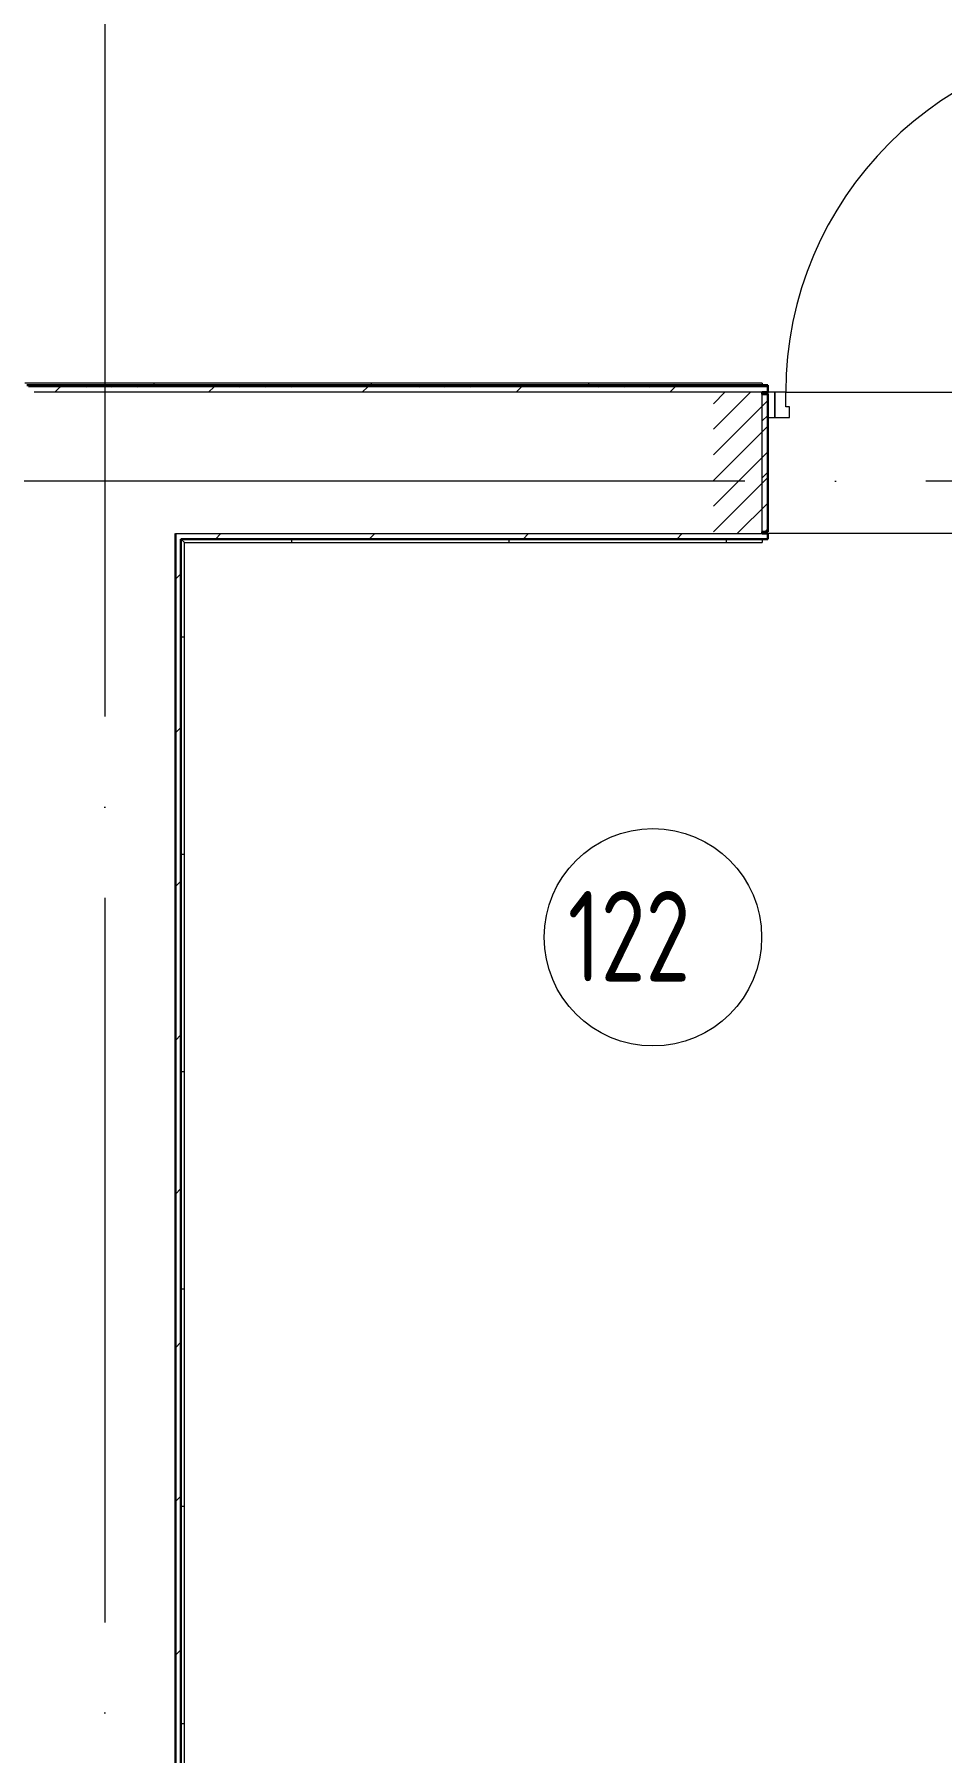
# Model space of a CAD drawing. Header units: millimetres. Extents: x -421858 to 614926, y -468665 to 141641.
# Drawn here: x -15052 to -12548, y -17502 to -12759 of the extents above; entities that cross this region are included whole.
import ezdxf

# ---------------------------------------------------------------- set-up
doc = ezdxf.new("R2010")
doc.units = ezdxf.units.MM
doc.linetypes.add('ADSK_Линия сетки', pattern=[25, 20, -2.5, 0, -2.5])
doc.linetypes.add('ADSK_Штриховая_ш2 п1_5', pattern=[4.5, 3, -1.5])
for name, color, linetype, lineweight in [('Двери', 252, 'Continuous', 9), ('Марки помещений', 252, 'Continuous', 20), ('Ограждение', 252, 'Continuous', 9), ('Оси', 252, 'Continuous', 9), ('Стены внутренние', 7, 'Continuous', 18), ('Стены наружные', 7, 'Continuous', 18), ('Стены штриховка', 252, 'Continuous', 9)]:
    doc.layers.add(name, color=color, linetype=linetype, lineweight=lineweight)
doc.styles.add('GOST Common_3', font='', dxfattribs={"height": 3.5})
doc.styles.get('GOST Common_3').set_extended_font_data('GOST 2.304 type A')
pattern_1 = [(0, (-37741.8, 578), (0, 600), []), (90, (-37741.8, 578), (-600, 4e-14), [])]

# ---------------------------------------------------------------- blocks, each defined once
blk = doc.blocks.new('1 этаж')
at = {"layer": 'Двери', "lineweight": 18, "true_color": 0x636466}
h = blk.add_hatch(dxfattribs=at)
h.set_pattern_fill('FP_2', color=251, style=0, pattern_type=2)
h.set_pattern_definition([(45, (-12492.8, -13941.73), (-35.3553, 35.3553), [])])
h.paths.add_polyline_path([(-11807.8, -14136.7), (-11807.8, -13746.7), (-11957.8, -13746.7), (-11957.8, -14136.7)])
h.paths.add_polyline_path([(-13177.8, -14136.7), (-13027.8, -14136.7), (-13027.8, -13746.7), (-13177.8, -13746.7)])
at = {"layer": 'Ограждение', "true_color": 0x636466}
h = blk.add_hatch(dxfattribs=at)
h.set_pattern_fill('FP_25', color=251, style=0, pattern_type=2)
h.set_pattern_definition([(0, (-32121.8, 98), (0, 600), []), (90, (-32121.8, 98), (-600, 4e-14), [])])
h.paths.add_polyline_path([(-15072.8, -13726.7), (-13042.8, -13726.7), (-13042.8, -13721.7), (-15077.8, -13721.7)])
h = blk.add_hatch(dxfattribs=at)
h.set_pattern_fill('FP_37', color=251, style=0, pattern_type=2)
h.set_pattern_definition(pattern_1)
h.paths.add_polyline_path([(-14647.8, -20126.7), (-14637.8, -20116.7), (-14637.8, -14161.7), (-14647.8, -14151.7), (-14647.8, -19850.1)])
h = blk.add_hatch(dxfattribs=at)
h.set_pattern_fill('FP_37', color=251, style=0, pattern_type=2)
h.set_pattern_definition(pattern_1)
h.paths.add_polyline_path([(-14637.8, -14161.7), (-13042.8, -14161.7), (-13042.8, -14151.7), (-14647.8, -14151.7)])
at = {"layer": 'Двери', "color": 251, "linetype": 'ADSK_Штриховая_ш2 п1_5', "true_color": 0x636466}
for p, q in [((-13027.8, -13746.7), (-13177.8, -13746.7)), ((-13027.8, -14136.7), (-13027.8, -13746.7)), ((-13177.8, -14136.7), (-13027.8, -14136.7))]:
    blk.add_line(p, q, dxfattribs=at)
at = {"layer": 'Двери', "color": 251, "true_color": 0x636466}
for p, q in [((-13007.8, -13746.7), (-13027.8, -13746.7)), ((-13027.8, -13746.7), (-13027.8, -13816.7)), ((-12977.8, -13746.7), (-13007.8, -13746.7)), ((-13007.8, -13746.7), (-13007.8, -13816.7)), ((-13007.8, -13816.7), (-13007.8, -13746.7)), ((-12977.8, -13786.7), (-12977.8, -13746.7)), ((-12967.8, -13786.7), (-12977.8, -13786.7)), ((-12967.8, -13816.7), (-12967.8, -13786.7)), ((-13027.8, -13816.7), (-13007.8, -13816.7)), ((-13007.8, -13816.7), (-12967.8, -13816.7))]:
    blk.add_line(p, q, dxfattribs=at)
blk.add_arc((-12007.8, -13746.7), 970, 90, 180, dxfattribs=at)
at = {"layer": 'Марки помещений', "color": 251, "true_color": 0x636466}
blk.add_circle((-13344.7, -15251), 300, dxfattribs=at)
at = {"layer": 'Ограждение', "color": 251, "true_color": 0x636466}
for p, q in [((-13042.8, -13721.7), (-15077.8, -13721.7)), ((-13042.8, -13721.7), (-13042.8, -13726.8)), ((-14637.8, -14161.7), (-14647.8, -14151.7)), ((-14637.8, -20116.7), (-14637.8, -14161.7)), ((-14637.8, -14161.7), (-13042.8, -14161.7)), ((-13042.8, -14151.7), (-13042.8, -14161.7))]:
    blk.add_line(p, q, dxfattribs=at)
at = {"layer": 'Оси', "color": 251, "linetype": 'ADSK_Линия сетки', "ltscale": 100, "true_color": 0x636466}
for p, q in [((-14857.8, -2641.7), (-14857.8, -32497.9)), ((4409.5, -13991.7), (-72530.1, -13991.7))]:
    blk.add_line(p, q, dxfattribs=at)
at = {"layer": 'Стены внутренние', "color": 251, "true_color": 0x636466}
for p, q in [((-13042.8, -13746.7), (-15052.8, -13746.7)), ((-13042.8, -14131.7), (-13042.8, -13751.7)), ((-12977.8, -13746.7), (-12047.8, -13746.7)), ((-14662.8, -14136.7), (-13042.8, -14136.7)), ((-11877.8, -14136.7), (-13027.8, -14136.7))]:
    blk.add_line(p, q, dxfattribs=at)
at = {"layer": 'Стены внутренние', "color": 251, "lineweight": 30, "true_color": 0x636466}
for p, q in [((-13042.8, -13751.7), (-13042.8, -13746.7)), ((-13042.8, -14136.7), (-13042.8, -14131.7))]:
    blk.add_line(p, q, dxfattribs=at)
at = {"layer": 'Стены наружные', "color": 251, "lineweight": 30, "true_color": 0x636466}
for p, q in [((-13027.8, -13726.7), (-15072.8, -13726.7)), ((-13042.8, -13746.7), (-13027.8, -13746.7)), ((-13027.8, -13751.7), (-13042.8, -13751.7)), ((-13027.8, -13746.7), (-13027.8, -13726.7)), ((-13027.8, -14131.7), (-13027.8, -13751.7)), ((-13042.8, -14131.7), (-13027.8, -14131.7)), ((-14662.8, -14136.7), (-14662.8, -20141.7)), ((-14647.8, -14151.7), (-13027.8, -14151.7)), ((-14647.8, -20126.7), (-14647.8, -14151.7)), ((-13027.8, -14136.7), (-13042.8, -14136.7)), ((-13027.8, -14151.7), (-13027.8, -14136.7))]:
    blk.add_line(p, q, dxfattribs=at)
at = {"layer": 'Стены наружные', "color": 251, "linetype": 'Continuous', "lineweight": 9, "true_color": 0x636466}
for p, q in [((-15051, -13731.7), (-15046, -13726.7)), ((-14995.3, -13746.7), (-14980.3, -13731.7)), ((-14980.3, -13731.7), (-14975.3, -13726.7)), ((-14909.6, -13731.7), (-14904.6, -13726.7)), ((-14838.9, -13731.7), (-14833.9, -13726.7)), ((-14768.1, -13731.7), (-14763.1, -13726.7)), ((-14697.4, -13731.7), (-14692.4, -13726.7)), ((-14626.7, -13731.7), (-14621.7, -13726.7)), ((-14571, -13746.7), (-14556, -13731.7)), ((-14556, -13731.7), (-14551, -13726.7)), ((-14485.3, -13731.7), (-14480.3, -13726.7)), ((-14414.6, -13731.7), (-14409.6, -13726.7)), ((-14343.9, -13731.7), (-14338.9, -13726.7)), ((-14273.2, -13731.7), (-14268.2, -13726.7)), ((-14202.5, -13731.7), (-14197.5, -13726.7)), ((-14146.8, -13746.7), (-14131.8, -13731.7)), ((-14131.8, -13731.7), (-14126.8, -13726.7)), ((-14061, -13731.7), (-14056, -13726.7)), ((-13990.3, -13731.7), (-13985.3, -13726.7)), ((-13919.6, -13731.7), (-13914.6, -13726.7)), ((-13848.9, -13731.7), (-13843.9, -13726.7)), ((-13778.2, -13731.7), (-13773.2, -13726.7)), ((-13722.5, -13746.7), (-13707.5, -13731.7)), ((-13707.5, -13731.7), (-13702.5, -13726.7)), ((-13636.8, -13731.7), (-13631.8, -13726.7)), ((-13566.1, -13731.7), (-13561.1, -13726.7)), ((-13495.4, -13731.7), (-13490.4, -13726.7)), ((-13424.6, -13731.7), (-13419.6, -13726.7)), ((-13353.9, -13731.7), (-13348.9, -13726.7)), ((-13298.2, -13746.7), (-13283.2, -13731.7)), ((-13283.2, -13731.7), (-13278.2, -13726.7)), ((-13212.5, -13731.7), (-13207.5, -13726.7)), ((-13141.8, -13731.7), (-13136.8, -13726.7)), ((-13071.1, -13731.7), (-13066.1, -13726.7)), ((-13042.8, -13825.4), (-13027.8, -13810.4)), ((-13042.8, -13982.6), (-13027.8, -13967.6)), ((-14551.8, -14151.7), (-14536.8, -14136.7)), ((-14127.5, -14151.7), (-14112.5, -14136.7)), ((-13703.2, -14151.7), (-13688.2, -14136.7)), ((-13279, -14151.7), (-13264, -14136.7)), ((-14662.8, -14262.8), (-14647.8, -14247.8)), ((-14662.8, -14687), (-14647.8, -14672)), ((-14662.8, -15111.3), (-14647.8, -15096.3)), ((-14662.8, -15535.6), (-14647.8, -15520.6)), ((-14662.8, -15959.8), (-14647.8, -15944.8)), ((-14662.8, -16384.1), (-14647.8, -16369.1)), ((-14662.8, -16808.4), (-14647.8, -16793.4)), ((-14662.8, -17232.6), (-14647.8, -17217.6))]:
    blk.add_line(p, q, dxfattribs=at)
at = {"layer": 'Стены штриховка', "color": 251, "true_color": 0x636466}
blk.add_line((-13027.8, -13731.7), (-15067.8, -13731.7), dxfattribs=at)
at = {"layer": 'Марки помещений', "color": 251, "true_color": 0x636466, "style": 'GOST Common_3', "width": 0.9}
blk.add_text('122', height=250, dxfattribs=at).set_placement((-13579.6, -15373.2))

msp = doc.modelspace()

# ---------------------------------------------------------------- block references
msp.add_blockref('1 этаж', (0, 0))

doc.saveas('drawing.dxf')
